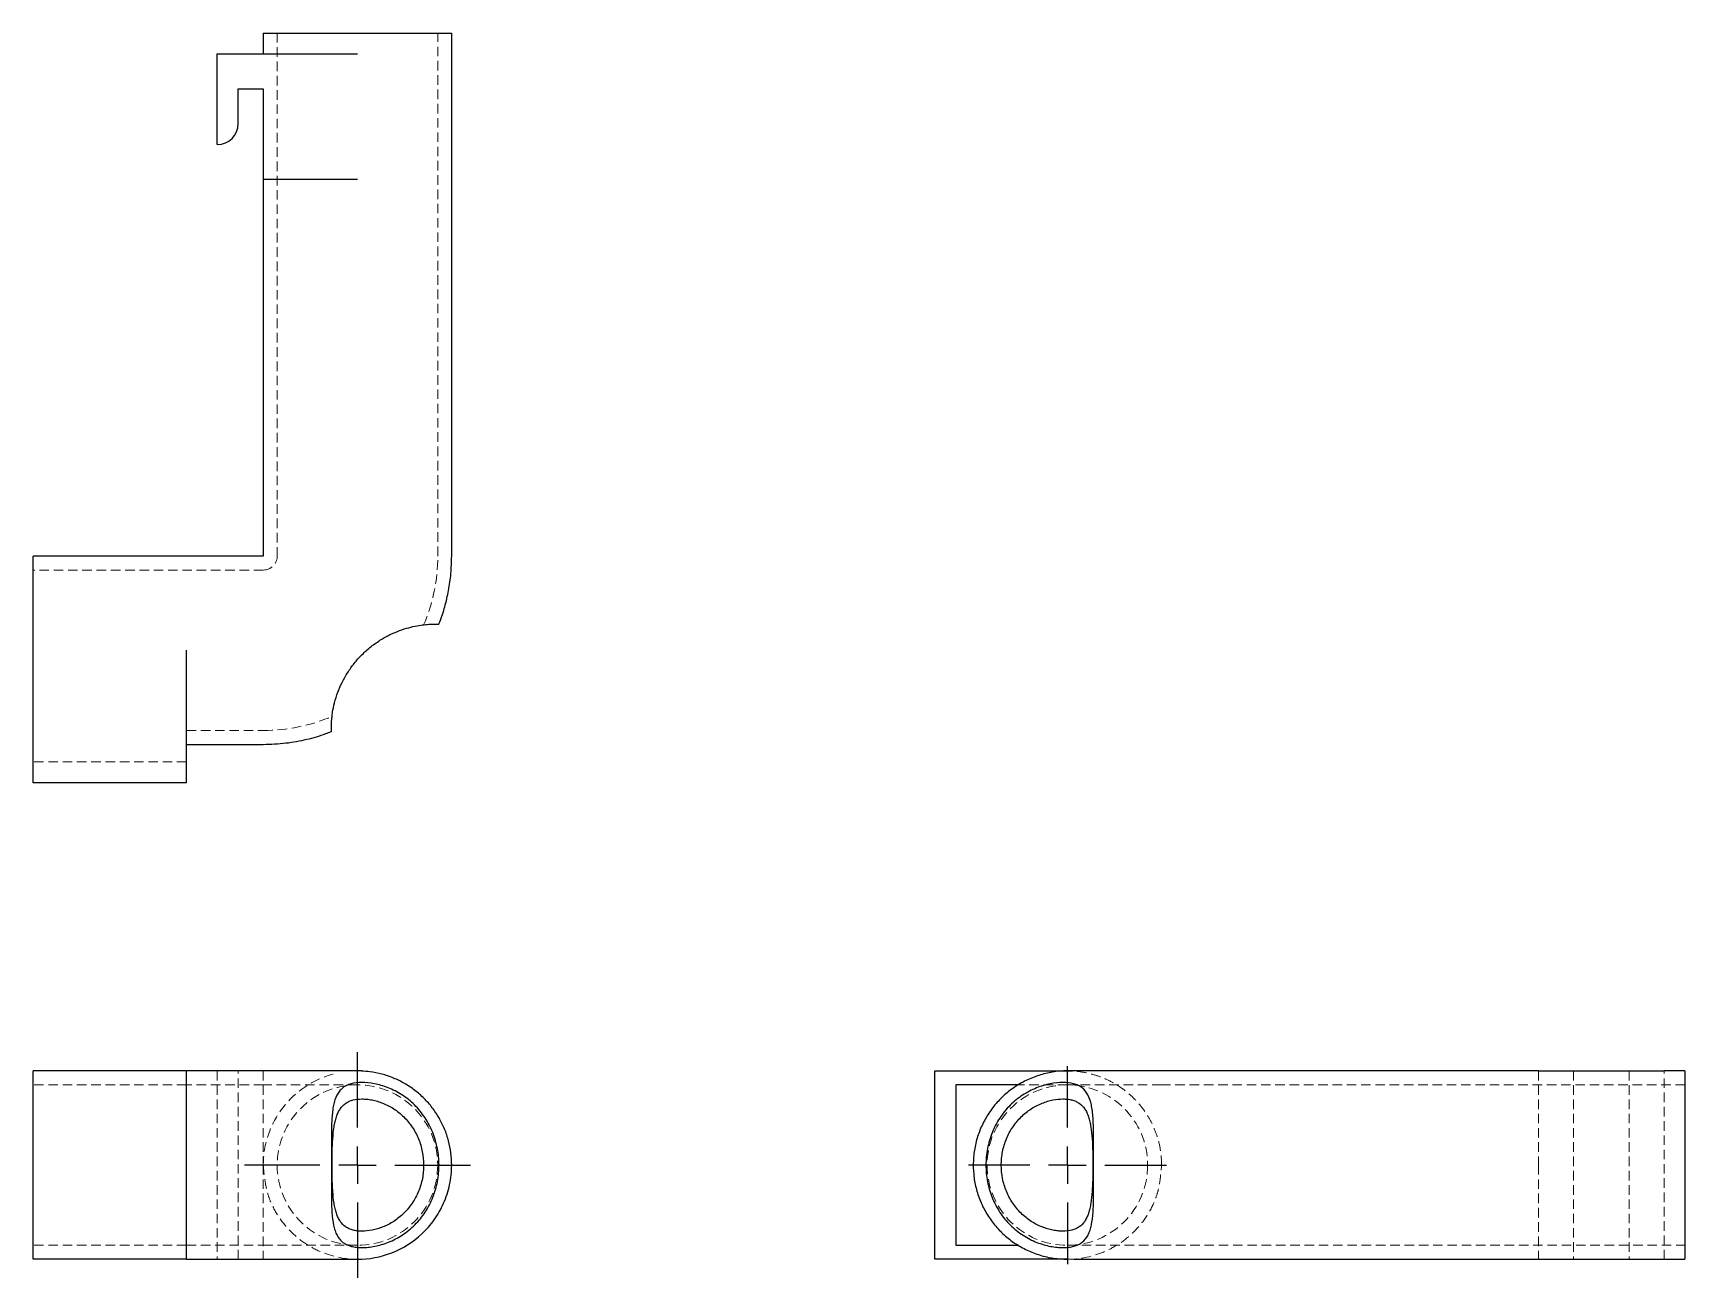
# Model space of a CAD drawing. Header units: millimetres. Extents: x 53 to 273, y 42 to 208.
import ezdxf

# ---------------------------------------------------------------- set-up
doc = ezdxf.new("R2010")
doc.units = ezdxf.units.MM
doc.linetypes.add('HIDDEN', pattern=[1.905, 1.27, -0.635])
doc.layers.add('10', color=7, linetype='Continuous')

# ---------------------------------------------------------------- blocks, each defined once
blk = doc.blocks.new('SW_CENTERMARKSYMBOL_0')
at = {"layer": '10', "color": 0}
for p, q in [((0, 5), (0, 15.06)), ((0, 0), (0, 2.5)), ((-5, 0), (-15.06, 0)), ((0, 0), (-2.5, 0)), ((0, 0), (0, -2.5)), ((0, 0), (2.5, 0)), ((5, 0), (15.06, 0)), ((0, -5), (0, -15.06))]:
    blk.add_line(p, q, dxfattribs=at)
blk = doc.blocks.new('SW_CENTERMARKSYMBOL_1')
at = {"layer": '10', "color": 0}
for p, q in [((0, 5), (0, 13.2)), ((0, 0), (0, 2.5)), ((-5, 0), (-13.2, 0)), ((0, 0), (-2.5, 0)), ((0, 0), (0, -2.5)), ((0, 0), (2.5, 0)), ((5, 0), (13.2, 0)), ((0, -5), (0, -13.2))]:
    blk.add_line(p, q, dxfattribs=at)

msp = doc.modelspace()

# ---------------------------------------------------------------- linework, layer by layer
at = {"color": 7, "linetype": 'Continuous', "lineweight": 25}
for p, q in [((83.48, 208), (83.48, 205.21)), ((83.48, 208), (108.59, 208)), ((108.59, 138.23), (108.59, 208)), ((77.34, 193.12), (77.34, 205.21)), ((77.34, 205.21), (96.03, 205.21)), ((80.13, 200.56), (83.48, 200.56)), ((80.13, 195.91), (80.13, 200.56)), ((83.48, 200.56), (83.48, 188.47)), ((83.48, 188.47), (83.48, 138.23)), ((96.03, 188.47), (83.48, 188.47)), ((83.48, 138.23), (52.78, 138.23)), ((52.78, 125.67), (52.78, 138.23)), ((52.78, 108), (52.78, 125.67)), ((73.24, 108), (73.24, 125.67)), ((73.24, 113.12), (83.48, 113.12)), ((73.24, 108), (52.78, 108)), ((73.24, 69.56), (52.78, 69.56)), ((52.78, 44.44), (52.78, 69.56)), ((83.48, 69.56), (73.24, 69.56)), ((73.24, 44.44), (73.24, 69.56)), ((173, 44.44), (173, 69.56)), ((173, 69.56), (190.67, 69.56)), ((253.47, 69.56), (203.23, 69.56)), ((253.47, 69.56), (270.21, 69.56)), ((273, 69.56), (270.21, 69.56)), ((273, 69.56), (273, 44.44)), ((175.79, 67.7), (175.79, 46.3)), ((184.1, 67.7), (175.79, 67.7)), ((175.79, 46.3), (184.1, 46.3)), ((73.24, 44.44), (52.78, 44.44)), ((73.24, 44.44), (83.48, 44.44)), ((83.48, 44.44), (96.03, 44.44)), ((190.67, 44.44), (173, 44.44)), ((203.23, 44.44), (253.47, 44.44)), ((253.47, 44.44), (270.21, 44.44)), ((270.21, 44.44), (273, 44.44))]:
    msp.add_line(p, q, dxfattribs=at)
at = {"color": 7, "linetype": 'HIDDEN', "lineweight": 18}
for p, q in [((85.34, 208), (85.34, 138.23)), ((106.73, 138.23), (106.73, 208)), ((83.48, 136.37), (52.78, 136.37)), ((73.24, 114.98), (83.48, 114.98)), ((73.24, 110.79), (52.78, 110.79)), ((77.34, 69.56), (77.34, 44.44)), ((80.13, 44.44), (80.13, 69.56)), ((83.48, 69.56), (83.48, 57)), ((253.47, 69.56), (253.47, 57)), ((258.12, 69.56), (258.12, 44.44)), ((265.56, 69.56), (265.56, 44.44)), ((270.21, 44.44), (270.21, 69.56)), ((73.24, 67.7), (52.78, 67.7)), ((83.48, 67.7), (73.24, 67.7)), ((96.03, 67.7), (83.48, 67.7)), ((190.67, 67.7), (184.1, 67.7)), ((203.23, 67.7), (190.67, 67.7)), ((273, 67.7), (203.23, 67.7)), ((92.55, 59.86), (92.55, 54.02)), ((194.16, 54.09), (194.16, 59.99)), ((83.48, 57), (83.48, 44.44)), ((253.47, 57), (253.47, 44.44)), ((73.24, 46.3), (52.78, 46.3)), ((73.24, 46.3), (83.48, 46.3)), ((83.48, 46.3), (96.03, 46.3)), ((190.67, 46.3), (203.23, 46.3)), ((203.23, 46.3), (273, 46.3))]:
    msp.add_line(p, q, dxfattribs=at)
for centre in [(96.03, 57), (190.67, 57)]:
    msp.add_circle(centre, 10.7, dxfattribs=at)
at = {"color": 7, "linetype": 'Continuous', "lineweight": 25}
msp.add_arc((77.34, 195.91), 2.79, 270, 0, dxfattribs=at)
at = {"color": 7, "linetype": 'HIDDEN', "lineweight": 18}
for centre, radius, start, end in [((83.48, 138.23), 1.86, 270, 0), ((83.48, 138.23), 23.26, 336.7525, 0), ((83.48, 138.23), 23.26, 270, 293.2538), ((96.03, 57), 12.56, 105, 180)]:
    msp.add_arc(centre, radius, start, end, dxfattribs=at)
at = {"color": 7, "linetype": 'Continuous', "lineweight": 25}
for points, knots in [([(106.88, 129.15), (106.92, 129.25), (107.24, 130), (107.7, 131.5), (108.21, 133.65), (108.53, 135.91), (108.57, 137.45), (108.59, 138.23)], [0, 0, 0, 0, 0.0345165, 0.264101, 0.5027544, 0.7486996, 1, 1, 1, 1]), ([(92.55, 114.81), (92.55, 114.84), (92.55, 114.91), (92.54, 115.42), (92.57, 116.1), (92.63, 116.8), (92.73, 117.56), (92.95, 118.64), (93.37, 120), (93.96, 121.39), (94.69, 122.69), (95.58, 123.94), (96.62, 125.11), (97.84, 126.19), (99.18, 127.13), (100.59, 127.88), (101.93, 128.42), (103.17, 128.78), (104.25, 128.99), (105.17, 129.11), (105.94, 129.16), (106.51, 129.17), (106.85, 129.16), (106.86, 129.16), (106.87, 129.16)], [0, 0, 0, 0, 0.055164, 0.11193, 0.166693, 0.195051, 0.223405, 0.273294, 0.325105, 0.368491, 0.413188, 0.455991, 0.499859, 0.546059, 0.593585, 0.639716, 0.687416, 0.730058, 0.773909, 0.817305, 0.861701, 0.910556, 0.960586, 1, 1, 1, 1]), ([(83.48, 113.12), (84.48, 113.15), (86.44, 113.22), (89.23, 113.75), (91.25, 114.3), (92.3, 114.74), (92.54, 114.84)], [0, 0, 0, 0, 0.324809, 0.631613, 0.91568, 1, 1, 1, 1]), ([(96.57, 69.55), (96.51, 69.55), (96.39, 69.55), (95.93, 69.55), (95.32, 69.56), (94.53, 69.56), (93.61, 69.56), (92.61, 69.56), (91.77, 69.56), (91.08, 69.56), (90.44, 69.56), (89.66, 69.56), (88.72, 69.56), (87.62, 69.56), (86.36, 69.56), (84.96, 69.56), (83.98, 69.56), (83.48, 69.56)], [0, 0, 0, 0, 0.090836, 0.177501, 0.258683, 0.333324, 0.421342, 0.495279, 0.554673, 0.589963, 0.627979, 0.67369, 0.726773, 0.786739, 0.852901, 0.924355, 1, 1, 1, 1]), ([(108.59, 57), (108.57, 57.55), (108.53, 58.64), (108.2, 60.26), (107.67, 61.82), (106.94, 63.3), (106.03, 64.67), (104.94, 65.91), (103.7, 66.99), (102.33, 67.91), (100.85, 68.64), (99.29, 69.16), (97.85, 69.47), (96.94, 69.51), (96.57, 69.52)], [0, 0, 0, 0, 0.085646, 0.171292, 0.256939, 0.342585, 0.428231, 0.513877, 0.599524, 0.68517, 0.770816, 0.856462, 0.942109, 1, 1, 1, 1]), ([(190.22, 69.54), (190.17, 69.54), (189.5, 69.56), (188.22, 69.34), (186.43, 68.87), (184.73, 68.11), (183.17, 67.12), (181.76, 65.91), (180.55, 64.51), (179.56, 62.94), (178.81, 61.25), (178.31, 59.46), (178.09, 57.62), (178.13, 55.76), (178.45, 53.94), (179.03, 52.18), (179.86, 50.52), (180.93, 49), (182.21, 47.66), (183.67, 46.52), (185.29, 45.61), (187.02, 44.94), (188.83, 44.52), (190.06, 44.47), (190.67, 44.44)], [0, 0, 0, 0, 0.004148, 0.051569, 0.098991, 0.146412, 0.193834, 0.241256, 0.288677, 0.336099, 0.38352, 0.430942, 0.478363, 0.525785, 0.573206, 0.620628, 0.668049, 0.715471, 0.762892, 0.810314, 0.857735, 0.905157, 0.952578, 1, 1, 1, 1]), ([(203.23, 69.56), (202.81, 69.56), (201.96, 69.56), (200.68, 69.56), (199.4, 69.56), (198.15, 69.56), (196.94, 69.56), (195.8, 69.56), (194.74, 69.56), (193.68, 69.56), (192.67, 69.56), (191.78, 69.56), (191.08, 69.55), (190.59, 69.55), (190.27, 69.55), (190.18, 69.55), (190.14, 69.55)], [0, 0, 0, 0, 0.063304, 0.128047, 0.193928, 0.260608, 0.327725, 0.394901, 0.461758, 0.52793, 0.614483, 0.698506, 0.779426, 0.856813, 0.930388, 1, 1, 1, 1]), ([(92.55, 57), (92.55, 57.74), (92.55, 58.48), (92.55, 59.56), (92.55, 59.91), (92.55, 60.62), (92.55, 60.98), (92.56, 62.01), (92.58, 62.66), (92.64, 63.57), (92.67, 63.87), (92.74, 64.45), (92.78, 64.72), (92.94, 65.49), (93.09, 65.94), (93.39, 66.52), (93.51, 66.7), (93.77, 67.02), (93.91, 67.16), (94.22, 67.41), (94.39, 67.52), (94.77, 67.7), (94.97, 67.77), (95.61, 67.95), (96.09, 68.01), (97.14, 68.01), (97.7, 67.95), (98.58, 67.78), (98.88, 67.71), (99.5, 67.53), (99.81, 67.43), (100.73, 67.06), (101.35, 66.75), (102.55, 65.98), (103.12, 65.53), (103.89, 64.76), (104.14, 64.48), (104.61, 63.91), (104.83, 63.61), (105.24, 63), (105.42, 62.68), (105.77, 62.03), (105.92, 61.69), (106.34, 60.66), (106.54, 59.95), (106.75, 58.86), (106.81, 58.49), (106.88, 57.76), (106.9, 57.39), (106.9, 56.28), (106.83, 55.55), (106.62, 54.46), (106.54, 54.1), (106.33, 53.39), (106.22, 53.04), (105.94, 52.36), (105.79, 52.03), (105.45, 51.37), (105.27, 51.05), (104.66, 50.12), (104.2, 49.55), (103.43, 48.78), (103.16, 48.54), (102.6, 48.08), (102.3, 47.87), (101.41, 47.28), (100.8, 46.97), (99.86, 46.59), (99.55, 46.49), (98.94, 46.3), (98.64, 46.23), (98.05, 46.11), (97.76, 46.07), (97.19, 46.01), (96.92, 45.99), (96.39, 45.99), (96.14, 46.01), (95.66, 46.06), (95.43, 46.1), (94.79, 46.28), (94.41, 46.45), (93.94, 46.81), (93.79, 46.95), (93.53, 47.27), (93.41, 47.45), (93.2, 47.83), (93.12, 48.04), (92.96, 48.49), (92.9, 48.73), (92.73, 49.51), (92.67, 50.08), (92.6, 51), (92.59, 51.33), (92.56, 51.98), (92.56, 52.32), (92.55, 53), (92.55, 53.35), (92.55, 54.06), (92.55, 54.42), (92.55, 55.52), (92.55, 56.26), (92.55, 57)], [0, 0, 0, 0, 0.03125, 0.03125, 0.046875, 0.046875, 0.0625, 0.0625, 0.09375, 0.09375, 0.109375, 0.109375, 0.125, 0.125, 0.15625, 0.15625, 0.171875, 0.171875, 0.1875, 0.1875, 0.203125, 0.203125, 0.21875, 0.21875, 0.25, 0.25, 0.28125, 0.28125, 0.296875, 0.296875, 0.3125, 0.3125, 0.34375, 0.34375, 0.375, 0.375, 0.390625, 0.390625, 0.40625, 0.40625, 0.421875, 0.421875, 0.4375, 0.4375, 0.46875, 0.46875, 0.484375, 0.484375, 0.5, 0.5, 0.53125, 0.53125, 0.546875, 0.546875, 0.5625, 0.5625, 0.578125, 0.578125, 0.59375, 0.59375, 0.625, 0.625, 0.640625, 0.640625, 0.65625, 0.65625, 0.6875, 0.6875, 0.703125, 0.703125, 0.71875, 0.71875, 0.734375, 0.734375, 0.75, 0.75, 0.765625, 0.765625, 0.78125, 0.78125, 0.8125, 0.8125, 0.828125, 0.828125, 0.84375, 0.84375, 0.859375, 0.859375, 0.875, 0.875, 0.90625, 0.90625, 0.921875, 0.921875, 0.9375, 0.9375, 0.953125, 0.953125, 0.96875, 0.96875, 1, 1, 1, 1]), ([(179.81, 57), (179.81, 57.74), (179.88, 58.48), (180.09, 59.56), (180.17, 59.91), (180.38, 60.62), (180.5, 60.98), (180.91, 62.01), (181.25, 62.66), (181.85, 63.57), (182.07, 63.87), (182.53, 64.45), (182.78, 64.72), (183.55, 65.49), (184.11, 65.94), (185, 66.52), (185.31, 66.7), (185.93, 67.02), (186.24, 67.16), (186.85, 67.41), (187.16, 67.52), (187.78, 67.7), (188.08, 67.77), (188.97, 67.95), (189.53, 68.01), (190.59, 68.01), (191.06, 67.95), (191.7, 67.78), (191.91, 67.71), (192.29, 67.53), (192.46, 67.43), (192.94, 67.06), (193.19, 66.75), (193.61, 65.98), (193.76, 65.53), (193.92, 64.76), (193.97, 64.48), (194.04, 63.91), (194.07, 63.61), (194.11, 63), (194.12, 62.68), (194.15, 62.03), (194.15, 61.69), (194.17, 60.66), (194.16, 59.95), (194.16, 58.86), (194.16, 58.49), (194.16, 57.76), (194.16, 57.39), (194.16, 56.28), (194.16, 55.55), (194.16, 54.46), (194.16, 54.1), (194.16, 53.39), (194.16, 53.04), (194.15, 52.36), (194.15, 52.03), (194.13, 51.37), (194.11, 51.05), (194.05, 50.12), (193.98, 49.55), (193.82, 48.78), (193.76, 48.54), (193.61, 48.08), (193.52, 47.87), (193.22, 47.28), (192.97, 46.97), (192.49, 46.59), (192.32, 46.49), (191.94, 46.3), (191.74, 46.23), (191.32, 46.11), (191.09, 46.07), (190.61, 46.01), (190.36, 45.99), (189.84, 45.99), (189.57, 46.01), (189.01, 46.06), (188.72, 46.1), (187.83, 46.28), (187.22, 46.45), (186.29, 46.81), (185.98, 46.95), (185.36, 47.27), (185.06, 47.45), (184.46, 47.83), (184.17, 48.04), (183.61, 48.49), (183.33, 48.73), (182.55, 49.51), (182.08, 50.08), (181.47, 51), (181.28, 51.33), (180.94, 51.98), (180.78, 52.32), (180.51, 53), (180.39, 53.35), (180.18, 54.06), (180.09, 54.42), (179.88, 55.52), (179.81, 56.26), (179.81, 57)], [0, 0, 0, 0, 0.03125, 0.03125, 0.046875, 0.046875, 0.0625, 0.0625, 0.09375, 0.09375, 0.109375, 0.109375, 0.125, 0.125, 0.15625, 0.15625, 0.171875, 0.171875, 0.1875, 0.1875, 0.203125, 0.203125, 0.21875, 0.21875, 0.25, 0.25, 0.28125, 0.28125, 0.296875, 0.296875, 0.3125, 0.3125, 0.34375, 0.34375, 0.375, 0.375, 0.390625, 0.390625, 0.40625, 0.40625, 0.421875, 0.421875, 0.4375, 0.4375, 0.46875, 0.46875, 0.484375, 0.484375, 0.5, 0.5, 0.53125, 0.53125, 0.546875, 0.546875, 0.5625, 0.5625, 0.578125, 0.578125, 0.59375, 0.59375, 0.625, 0.625, 0.640625, 0.640625, 0.65625, 0.65625, 0.6875, 0.6875, 0.703125, 0.703125, 0.71875, 0.71875, 0.734375, 0.734375, 0.75, 0.75, 0.765625, 0.765625, 0.78125, 0.78125, 0.8125, 0.8125, 0.828125, 0.828125, 0.84375, 0.84375, 0.859375, 0.859375, 0.875, 0.875, 0.90625, 0.90625, 0.921875, 0.921875, 0.9375, 0.9375, 0.953125, 0.953125, 0.96875, 0.96875, 1, 1, 1, 1]), ([(96.64, 48.18), (97.06, 48.18), (97.51, 48.22), (98.21, 48.36), (98.45, 48.42), (98.93, 48.57), (99.18, 48.65), (99.91, 48.95), (100.39, 49.19), (101.1, 49.65), (101.33, 49.82), (101.78, 50.18), (101.99, 50.37), (102.41, 50.78), (102.61, 50.99), (102.98, 51.45), (103.16, 51.69), (103.66, 52.43), (103.94, 52.95), (104.28, 53.78), (104.38, 54.07), (104.55, 54.64), (104.62, 54.93), (104.74, 55.51), (104.78, 55.81), (104.84, 56.41), (104.85, 56.71), (104.85, 57.61), (104.79, 58.2), (104.56, 59.37), (104.39, 59.95), (103.94, 61.05), (103.66, 61.57), (103.16, 62.32), (102.98, 62.56), (102.61, 63.01), (102.41, 63.22), (102, 63.63), (101.78, 63.82), (101.33, 64.18), (101.1, 64.35), (100.39, 64.81), (99.91, 65.05), (99.18, 65.35), (98.93, 65.43), (98.45, 65.58), (98.21, 65.64), (97.74, 65.73), (97.51, 65.77), (97.07, 65.81), (96.84, 65.82), (96.21, 65.82), (95.82, 65.78), (95.28, 65.64), (95.1, 65.58), (94.78, 65.44), (94.62, 65.35), (94.19, 65.06), (93.95, 64.81), (93.63, 64.35), (93.54, 64.19), (93.37, 63.83), (93.29, 63.64), (93.16, 63.23), (93.1, 63.02), (93, 62.56), (92.95, 62.32), (92.83, 61.58), (92.78, 61.06), (92.7, 59.94), (92.68, 59.37), (92.66, 58.49), (92.65, 58.2), (92.64, 57.6), (92.64, 57.3), (92.64, 56.4), (92.65, 55.81), (92.67, 54.93), (92.68, 54.63), (92.71, 54.06), (92.72, 53.78), (92.78, 52.95), (92.83, 52.43), (92.95, 51.68), (92.99, 51.44), (93.1, 50.99), (93.16, 50.78), (93.29, 50.37), (93.36, 50.18), (93.53, 49.82), (93.63, 49.65), (93.94, 49.19), (94.19, 48.95), (94.62, 48.65), (94.77, 48.56), (95.1, 48.42), (95.27, 48.36), (95.63, 48.27), (95.82, 48.23), (96.22, 48.19), (96.42, 48.17), (96.64, 48.18)], [0, 0, 0, 0, 0.03125, 0.03125, 0.046875, 0.046875, 0.0625, 0.0625, 0.09375, 0.09375, 0.109375, 0.109375, 0.125, 0.125, 0.140625, 0.140625, 0.15625, 0.15625, 0.1875, 0.1875, 0.203125, 0.203125, 0.21875, 0.21875, 0.234375, 0.234375, 0.25, 0.25, 0.28125, 0.28125, 0.3125, 0.3125, 0.34375, 0.34375, 0.359375, 0.359375, 0.375, 0.375, 0.390625, 0.390625, 0.40625, 0.40625, 0.4375, 0.4375, 0.453125, 0.453125, 0.46875, 0.46875, 0.484375, 0.484375, 0.5, 0.5, 0.53125, 0.53125, 0.546875, 0.546875, 0.5625, 0.5625, 0.59375, 0.59375, 0.609375, 0.609375, 0.625, 0.625, 0.640625, 0.640625, 0.65625, 0.65625, 0.6875, 0.6875, 0.71875, 0.71875, 0.734375, 0.734375, 0.75, 0.75, 0.78125, 0.78125, 0.796875, 0.796875, 0.8125, 0.8125, 0.84375, 0.84375, 0.859375, 0.859375, 0.875, 0.875, 0.890625, 0.890625, 0.90625, 0.90625, 0.9375, 0.9375, 0.953125, 0.953125, 0.96875, 0.96875, 0.984375, 0.984375, 1, 1, 1, 1]), ([(190.08, 48.18), (190.51, 48.18), (190.9, 48.22), (191.44, 48.36), (191.61, 48.42), (191.94, 48.57), (192.09, 48.65), (192.52, 48.95), (192.77, 49.19), (193.08, 49.65), (193.17, 49.82), (193.34, 50.18), (193.42, 50.37), (193.55, 50.78), (193.61, 50.99), (193.72, 51.45), (193.76, 51.69), (193.88, 52.43), (193.93, 52.95), (193.99, 53.78), (194, 54.07), (194.03, 54.64), (194.04, 54.93), (194.05, 55.51), (194.06, 55.81), (194.06, 56.41), (194.07, 56.71), (194.07, 57.61), (194.06, 58.2), (194.03, 59.37), (194.01, 59.95), (193.93, 61.05), (193.88, 61.57), (193.76, 62.32), (193.72, 62.56), (193.61, 63.01), (193.55, 63.22), (193.42, 63.63), (193.34, 63.82), (193.18, 64.18), (193.08, 64.35), (192.77, 64.81), (192.52, 65.05), (192.09, 65.35), (191.94, 65.43), (191.61, 65.58), (191.44, 65.64), (191.08, 65.73), (190.89, 65.77), (190.5, 65.81), (190.29, 65.82), (189.65, 65.82), (189.21, 65.78), (188.51, 65.64), (188.27, 65.58), (187.78, 65.44), (187.54, 65.35), (186.81, 65.06), (186.33, 64.81), (185.62, 64.35), (185.39, 64.19), (184.94, 63.83), (184.72, 63.64), (184.31, 63.23), (184.11, 63.02), (183.73, 62.56), (183.55, 62.32), (183.06, 61.58), (182.77, 61.06), (182.32, 59.94), (182.15, 59.37), (181.97, 58.49), (181.93, 58.2), (181.87, 57.6), (181.86, 57.3), (181.86, 56.4), (181.92, 55.81), (182.09, 54.93), (182.16, 54.63), (182.33, 54.06), (182.43, 53.78), (182.77, 52.95), (183.05, 52.43), (183.55, 51.68), (183.73, 51.44), (184.1, 50.99), (184.3, 50.78), (184.71, 50.37), (184.93, 50.18), (185.38, 49.82), (185.61, 49.65), (186.32, 49.19), (186.8, 48.95), (187.54, 48.65), (187.78, 48.56), (188.26, 48.42), (188.5, 48.36), (188.97, 48.27), (189.2, 48.23), (189.65, 48.19), (189.87, 48.17), (190.08, 48.18)], [0, 0, 0, 0, 0.03125, 0.03125, 0.046875, 0.046875, 0.0625, 0.0625, 0.09375, 0.09375, 0.109375, 0.109375, 0.125, 0.125, 0.140625, 0.140625, 0.15625, 0.15625, 0.1875, 0.1875, 0.203125, 0.203125, 0.21875, 0.21875, 0.234375, 0.234375, 0.25, 0.25, 0.28125, 0.28125, 0.3125, 0.3125, 0.34375, 0.34375, 0.359375, 0.359375, 0.375, 0.375, 0.390625, 0.390625, 0.40625, 0.40625, 0.4375, 0.4375, 0.453125, 0.453125, 0.46875, 0.46875, 0.484375, 0.484375, 0.5, 0.5, 0.53125, 0.53125, 0.546875, 0.546875, 0.5625, 0.5625, 0.59375, 0.59375, 0.609375, 0.609375, 0.625, 0.625, 0.640625, 0.640625, 0.65625, 0.65625, 0.6875, 0.6875, 0.71875, 0.71875, 0.734375, 0.734375, 0.75, 0.75, 0.78125, 0.78125, 0.796875, 0.796875, 0.8125, 0.8125, 0.84375, 0.84375, 0.859375, 0.859375, 0.875, 0.875, 0.890625, 0.890625, 0.90625, 0.90625, 0.9375, 0.9375, 0.953125, 0.953125, 0.96875, 0.96875, 0.984375, 0.984375, 1, 1, 1, 1]), ([(96.03, 44.44), (97.58, 44.44), (99.13, 44.73), (102.05, 45.87), (103.43, 46.72), (105.22, 48.4), (105.77, 49.02), (106.74, 50.38), (107.17, 51.12), (107.86, 52.69), (108.13, 53.52), (108.5, 55.24), (108.59, 56.12), (108.59, 57)], [0, 0, 0, 0, 0.25, 0.25, 0.5, 0.5, 0.625, 0.625, 0.75, 0.75, 0.875, 0.875, 1, 1, 1, 1]), ([(88.1, 44.44), (88.27, 44.44), (88.84, 44.44), (89.8, 44.44), (90.92, 44.44), (91.93, 44.44), (92.84, 44.44), (93.71, 44.44), (94.5, 44.44), (95.18, 44.44), (95.71, 44.44), (96.1, 44.44), (96.18, 44.44), (96.22, 44.44)], [0, 0, 0, 0, 0.034813, 0.12368, 0.20998, 0.295271, 0.378937, 0.466512, 0.573978, 0.667393, 0.770601, 0.882101, 1, 1, 1, 1]), ([(191.51, 44.44), (191.53, 44.44), (191.71, 44.44), (192.22, 44.44), (192.99, 44.44), (193.87, 44.44), (194.78, 44.44), (195.79, 44.44), (196.91, 44.44), (198.19, 44.44), (199.63, 44.44), (201.33, 44.44), (202.58, 44.44), (203.23, 44.44)], [0, 0, 0, 0, 0.01257, 0.10586, 0.213182, 0.300639, 0.384193, 0.46937, 0.555554, 0.644302, 0.747847, 0.867081, 1, 1, 1, 1])]:
    msp.add_open_spline(points, degree=3, knots=knots, dxfattribs=at)
at = {"color": 7, "linetype": 'HIDDEN', "lineweight": 18}
for points, knots in [([(203.23, 57), (203.21, 57.62), (203.15, 58.85), (202.73, 60.66), (202.07, 62.39), (201.15, 64), (200.01, 65.46), (198.67, 66.74), (197.15, 67.81), (195.5, 68.65), (193.74, 69.22), (191.96, 69.55), (190.78, 69.54), (190.22, 69.54)], [0, 0, 0, 0, 0.091638, 0.183276, 0.274913, 0.366551, 0.458189, 0.549827, 0.641464, 0.733102, 0.82474, 0.916378, 1, 1, 1, 1]), ([(83.48, 57), (83.55, 56.12), (83.63, 55.24), (83.87, 53.95), (83.96, 53.53), (84.21, 52.71), (84.67, 51.49), (85.32, 50.38), (86.31, 49.02), (86.86, 48.4), (88.05, 47.28), (88.69, 46.79), (90.04, 45.94), (90.75, 45.58), (92.94, 44.73), (94.49, 44.44), (96.03, 44.44)], [0, 0, 0, 0, 0.125, 0.125, 0.1875, 0.1875, 0.25, 0.375, 0.375, 0.5, 0.5, 0.625, 0.625, 0.75, 0.75, 1, 1, 1, 1]), ([(190.67, 44.44), (192.22, 44.44), (193.77, 44.73), (195.96, 45.58), (196.67, 45.94), (198.02, 46.79), (198.66, 47.28), (199.85, 48.4), (200.4, 49.02), (201.39, 50.38), (202.04, 51.49), (202.5, 52.71), (202.75, 53.53), (202.84, 53.95), (203.08, 55.24), (203.15, 56.12), (203.23, 57)], [0, 0, 0, 0, 0.25, 0.25, 0.375, 0.375, 0.5, 0.5, 0.625, 0.625, 0.75, 0.8125, 0.8125, 0.875, 0.875, 1, 1, 1, 1])]:
    msp.add_open_spline(points, degree=3, knots=knots, dxfattribs=at)

# ---------------------------------------------------------------- block references
at = {"layer": '10'}
for name, p in [('SW_CENTERMARKSYMBOL_0', (96.03, 57)), ('SW_CENTERMARKSYMBOL_1', (190.67, 57))]:
    msp.add_blockref(name, p, dxfattribs=at)

doc.saveas('drawing.dxf')
